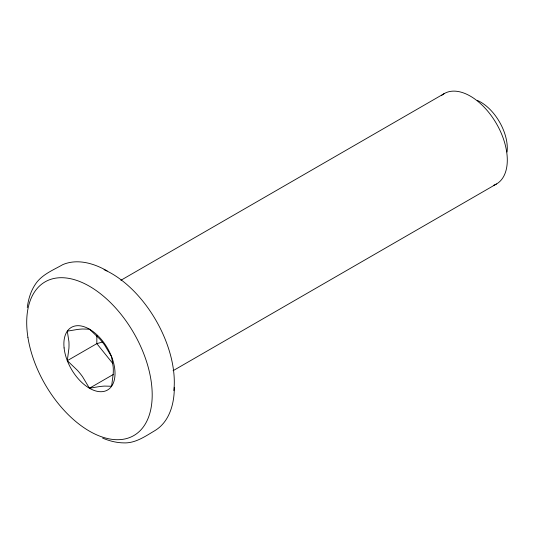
<?xml version="1.0" encoding="UTF-8"?>
<svg xmlns="http://www.w3.org/2000/svg" width="534" height="534" viewBox="0 0 534 534"><rect width="100%" height="100%" fill="white"/><g stroke="black" fill="none" stroke-linecap="round" stroke-linejoin="round"><path stroke-width="0.8" d="M174.311 387.284C174.411 403.497 169.505 422.034 154.633 430.778C145.114 436.405 135.236 443.454 123.594 442.88C116.372 442.773 109.283 440.904 102.648 438.12M27.274 307.571C28.335 299.167 30.838 290.79 35.698 283.774C42.166 274.363 53.293 270.077 62.838 264.604C77.45 258.416 94.031 263.342 107.134 270.925M67.304 360.684L68.919 348.355A63.065 36.412 -60 0 0 68.919 341.62L67.304 331.153L77.47 329.458A63.065 13.33 -21.2 0 1 82.523 329.004L89.452 329.178L99.618 338.876A63.065 49.735 35.1 0 1 104.671 345.158L111.599 356.725L113.215 367.192A63.065 36.412 -60 0 1 113.215 373.927L111.599 386.256L104.671 386.089A63.065 13.33 -21.2 0 0 99.618 386.543L89.452 388.238L82.523 376.67A63.065 49.735 35.1 0 0 77.47 370.382L67.304 360.684L96.834 343.636L102.448 342.04M120.871 280.29L444.288 93.563M89.452 388.238L113.221 374.514M173.076 370.703L496.486 183.983M112.801 363.5L96.834 343.636L96.834 335.432M104.05 269.67A88.737 51.237 60 0 1 173.857 390.581M441.598 95.479A52.205 30.138 60 0 1 496.486 123.708A52.205 30.138 60 0 1 493.489 185.358M477.256 100.385A37.58 21.694 60 0 1 507.066 152.023M64.093 347.921L63.933 345.905A36.165 20.879 60 0 1 100.258 338.182A36.165 20.879 60 0 1 104.571 391.248A36.165 20.879 60 0 1 64.093 347.921M27.908 337.308A88.737 51.237 60 0 0 130.823 437.066A88.737 51.237 60 0 0 109.624 301.743A88.737 51.237 60 0 0 27.908 337.308"/></g></svg>
